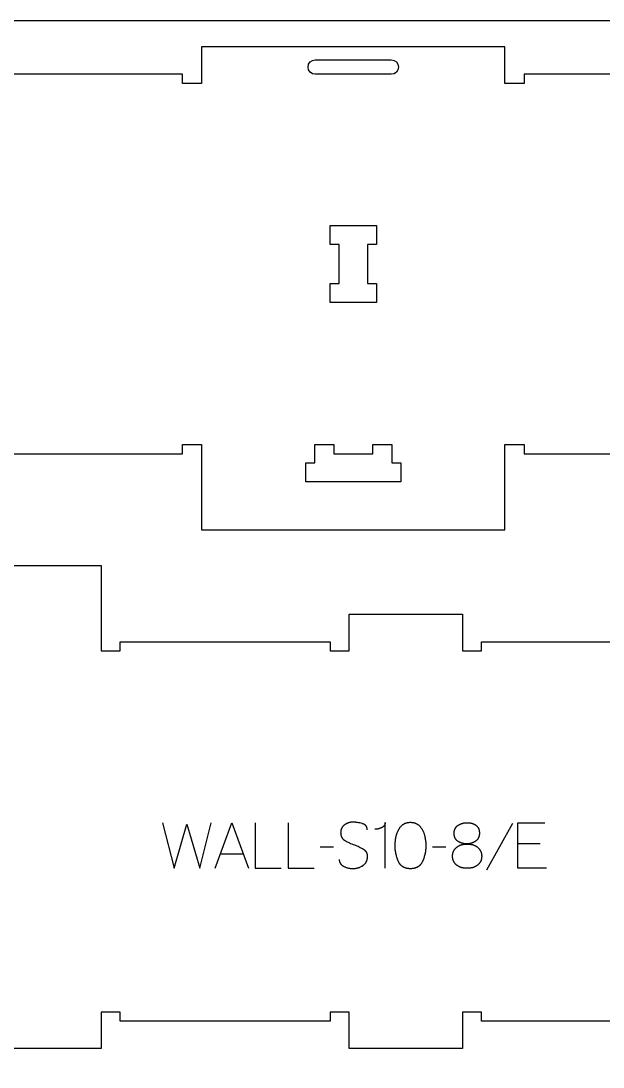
# Model space of a CAD drawing. Extents: x 2032 to 5216, y -10461 to -4867.
# Drawn here: x 2830 to 3213, y -7579 to -6891 of the extents above; entities that cross this region are included whole.
import ezdxf

# ---------------------------------------------------------------- set-up
doc = ezdxf.new("R2010")
doc.units = 0
for name, color, linetype in [('0_SHEET_SPRUCEPLY_2440X122', 1, 'CONTINUOUS'), ('1_ANYTOOL_1MMDEEP_LABELS_S', 2, 'CONTINUOUS'), ('3_ANYTOOL_CUTTHROUGH_INSID', 4, 'CONTINUOUS'), ('4_ANYTOOL_CUTTHROUGH_OUTSI', 5, 'CONTINUOUS')]:
    doc.layers.add(name, color=color, linetype=linetype)

msp = doc.modelspace()

# ---------------------------------------------------------------- linework, layer by layer
at = {"layer": '0_SHEET_SPRUCEPLY_2440X122'}
msp.add_lwpolyline([(2403.91, -6891.21), (2403.91, -8111.21), (4843.91, -8111.21), (4843.91, -6891.21)], close=True, dxfattribs=at)
at = {"layer": '1_ANYTOOL_1MMDEEP_LABELS_S'}
for points in [[(2923.17, -7418.38), (2930.88, -7448.38), (2939.32, -7419.28), (2947.81, -7448.38), (2955.31, -7418.38)], [(2957.88, -7448.38), (2968.77, -7418.38), (2979.82, -7448.38)], [(2984.11, -7418.38), (2984.11, -7448.38), (3001.21, -7448.38)], [(3005.92, -7418.38), (3005.92, -7448.38), (3023.02, -7448.38)], [(3057.91, -7422.97), (3057.91, -7422.78), (3057.9, -7422.69), (3057.9, -7422.6), (3057.89, -7422.51), (3057.88, -7422.42), (3057.87, -7422.33), (3057.86, -7422.24), (3057.85, -7422.15), (3057.83, -7422.07), (3057.81, -7421.98), (3057.8, -7421.9), (3057.78, -7421.82), (3057.75, -7421.74), (3057.73, -7421.66), (3057.71, -7421.58), (3057.68, -7421.5), (3057.65, -7421.42), (3057.62, -7421.35), (3057.59, -7421.27), (3057.56, -7421.2), (3057.52, -7421.12), (3057.49, -7421.05), (3057.45, -7420.98), (3057.41, -7420.91), (3057.37, -7420.84), (3057.33, -7420.77), (3057.28, -7420.71), (3057.24, -7420.64), (3057.19, -7420.58), (3057.14, -7420.51), (3057.09, -7420.45), (3057.04, -7420.39), (3056.99, -7420.33), (3056.93, -7420.27), (3056.87, -7420.21), (3056.81, -7420.15), (3056.75, -7420.1), (3056.69, -7420.04), (3056.63, -7419.99), (3056.56, -7419.93), (3056.5, -7419.88), (3056.43, -7419.83), (3056.36, -7419.78), (3056.29, -7419.73), (3056.22, -7419.68), (3056.14, -7419.63), (3056.07, -7419.59), (3055.99, -7419.54), (3055.91, -7419.5), (3055.83, -7419.45), (3055.75, -7419.41), (3055.58, -7419.33), (3055.4, -7419.25), (3055.22, -7419.18), (3055.03, -7419.11), (3054.83, -7419.04), (3054.63, -7418.98), (3053.82, -7418.76), (3053.02, -7418.57), (3052.24, -7418.41), (3051.47, -7418.28), (3051.09, -7418.22), (3050.71, -7418.17), (3050.34, -7418.13), (3049.97, -7418.1), (3049.6, -7418.07), (3049.24, -7418.05), (3048.88, -7418.04), (3048.52, -7418.04), (3048.33, -7418.04), (3048.14, -7418.05), (3047.94, -7418.06), (3047.75, -7418.07), (3047.56, -7418.08), (3047.37, -7418.1), (3047.19, -7418.13), (3047, -7418.15), (3046.82, -7418.18), (3046.63, -7418.22), (3046.45, -7418.25), (3046.27, -7418.3), (3046.09, -7418.34), (3045.91, -7418.39), (3045.73, -7418.44), (3045.56, -7418.5), (3045.38, -7418.55), (3045.21, -7418.62), (3045.04, -7418.68), (3044.87, -7418.75), (3044.7, -7418.82), (3044.53, -7418.9), (3044.36, -7418.98), (3044.19, -7419.06), (3044.03, -7419.15), (3043.87, -7419.24), (3043.7, -7419.34), (3043.54, -7419.43), (3043.38, -7419.54), (3043.22, -7419.64), (3043.07, -7419.75), (3042.91, -7419.86), (3042.76, -7419.98), (3042.61, -7420.09), (3042.47, -7420.22), (3042.33, -7420.34), (3042.19, -7420.47), (3042.07, -7420.6), (3041.94, -7420.73), (3041.82, -7420.87), (3041.71, -7421.01), (3041.6, -7421.15), (3041.5, -7421.3), (3041.4, -7421.45), (3041.3, -7421.6), (3041.21, -7421.75), (3041.13, -7421.91), (3041.05, -7422.07), (3040.97, -7422.24), (3040.9, -7422.41), (3040.84, -7422.58), (3040.77, -7422.75), (3040.72, -7422.93), (3040.67, -7423.1), (3040.62, -7423.29), (3040.58, -7423.47), (3040.54, -7423.66), (3040.51, -7423.85), (3040.49, -7424.05), (3040.46, -7424.25), (3040.45, -7424.45), (3040.43, -7424.65), (3040.43, -7424.86), (3040.42, -7425.07), (3040.43, -7425.28), (3040.44, -7425.49), (3040.45, -7425.7), (3040.47, -7425.91), (3040.49, -7426.11), (3040.52, -7426.3), (3040.56, -7426.5), (3040.6, -7426.69), (3040.65, -7426.87), (3040.7, -7427.05), (3040.76, -7427.23), (3040.82, -7427.41), (3040.86, -7427.49), (3040.89, -7427.58), (3040.93, -7427.66), (3040.97, -7427.74), (3041.01, -7427.83), (3041.05, -7427.91), (3041.09, -7427.99), (3041.13, -7428.07), (3041.18, -7428.15), (3041.22, -7428.22), (3041.27, -7428.3), (3041.32, -7428.38), (3041.37, -7428.45), (3041.42, -7428.53), (3041.48, -7428.6), (3041.53, -7428.67), (3041.59, -7428.74), (3041.64, -7428.81), (3041.7, -7428.88), (3041.76, -7428.95), (3041.82, -7429.02), (3041.89, -7429.08), (3041.95, -7429.15), (3042.02, -7429.21), (3042.15, -7429.34), (3042.29, -7429.46), (3042.44, -7429.58), (3042.59, -7429.7), (3042.75, -7429.81), (3042.91, -7429.92), (3043.08, -7430.02), (3043.25, -7430.13), (3043.97, -7430.52), (3044.7, -7430.9), (3045.45, -7431.26), (3046.21, -7431.62), (3046.99, -7431.97), (3047.79, -7432.3), (3048.6, -7432.62), (3049.42, -7432.93), (3050.25, -7433.25), (3051.06, -7433.57), (3051.84, -7433.92), (3052.61, -7434.28), (3053.35, -7434.65), (3054.08, -7435.04), (3054.78, -7435.45), (3055.47, -7435.87), (3055.63, -7435.98), (3055.79, -7436.09), (3055.95, -7436.21), (3056.02, -7436.27), (3056.1, -7436.33), (3056.17, -7436.39), (3056.24, -7436.45), (3056.31, -7436.52), (3056.37, -7436.58), (3056.44, -7436.65), (3056.51, -7436.71), (3056.57, -7436.78), (3056.63, -7436.85), (3056.69, -7436.92), (3056.75, -7436.99), (3056.81, -7437.06), (3056.86, -7437.14), (3056.92, -7437.21), (3056.97, -7437.28), (3057.02, -7437.36), (3057.07, -7437.44), (3057.12, -7437.51), (3057.17, -7437.59), (3057.21, -7437.67), (3057.26, -7437.75), (3057.3, -7437.84), (3057.34, -7437.92), (3057.38, -7438), (3057.42, -7438.09), (3057.45, -7438.17), (3057.49, -7438.26), (3057.52, -7438.35), (3057.56, -7438.43), (3057.59, -7438.52), (3057.62, -7438.61), (3057.64, -7438.71), (3057.67, -7438.8), (3057.72, -7438.99), (3057.76, -7439.18), (3057.8, -7439.37), (3057.83, -7439.57), (3057.86, -7439.78), (3057.87, -7439.98), (3057.89, -7440.2), (3057.9, -7440.41), (3057.9, -7440.63), (3057.89, -7440.85), (3057.88, -7441.08), (3057.87, -7441.31), (3057.85, -7441.54), (3057.82, -7441.77), (3057.79, -7441.99), (3057.75, -7442.21), (3057.71, -7442.43), (3057.66, -7442.64), (3057.61, -7442.85), (3057.56, -7443.06), (3057.5, -7443.26), (3057.43, -7443.46), (3057.36, -7443.65), (3057.28, -7443.84), (3057.2, -7444.03), (3057.11, -7444.21), (3057.02, -7444.39), (3056.92, -7444.56), (3056.82, -7444.73), (3056.72, -7444.9), (3056.6, -7445.07), (3056.49, -7445.23), (3056.37, -7445.38), (3056.24, -7445.54), (3056.11, -7445.69), (3055.97, -7445.83), (3055.83, -7445.97), (3055.68, -7446.11), (3055.53, -7446.25), (3055.37, -7446.38), (3055.21, -7446.5), (3055.05, -7446.63), (3054.87, -7446.75), (3054.7, -7446.86), (3054.34, -7447.08), (3053.97, -7447.29), (3053.6, -7447.48), (3053.23, -7447.66), (3052.86, -7447.83), (3052.48, -7447.98), (3052.29, -7448.05), (3052.1, -7448.11), (3051.91, -7448.18), (3051.71, -7448.24), (3051.52, -7448.29), (3051.32, -7448.35), (3051.13, -7448.4), (3050.93, -7448.44), (3050.73, -7448.49), (3050.54, -7448.52), (3050.34, -7448.56), (3050.14, -7448.59), (3049.93, -7448.62), (3049.73, -7448.65), (3049.33, -7448.69), (3048.92, -7448.71), (3048.5, -7448.73), (3048.09, -7448.72), (3047.68, -7448.71), (3047.28, -7448.68), (3046.88, -7448.65), (3046.48, -7448.59), (3046.09, -7448.53), (3045.71, -7448.45), (3045.33, -7448.36), (3044.95, -7448.26), (3044.58, -7448.14), (3044.21, -7448.01), (3043.85, -7447.87), (3043.49, -7447.72), (3043.13, -7447.55), (3042.78, -7447.37), (3042.44, -7447.18), (3042.27, -7447.08), (3042.11, -7446.98), (3041.95, -7446.87), (3041.8, -7446.76), (3041.65, -7446.65), (3041.51, -7446.54), (3041.37, -7446.42), (3041.24, -7446.3), (3041.11, -7446.17), (3040.99, -7446.05), (3040.88, -7445.92), (3040.77, -7445.78), (3040.71, -7445.71), (3040.66, -7445.65), (3040.61, -7445.58), (3040.56, -7445.51), (3040.52, -7445.44), (3040.47, -7445.37), (3040.43, -7445.29), (3040.38, -7445.22), (3040.34, -7445.15), (3040.3, -7445.07), (3040.26, -7445), (3040.22, -7444.92), (3040.18, -7444.85), (3040.15, -7444.77), (3040.11, -7444.69), (3040.08, -7444.61), (3040.05, -7444.54), (3040.02, -7444.46), (3039.99, -7444.37), (3039.96, -7444.29), (3039.91, -7444.13), (3039.87, -7443.96), (3039.83, -7443.79), (3039.79, -7443.62), (3039.76, -7443.44), (3039.74, -7443.26), (3039.72, -7443.08), (3039.71, -7442.89), (3039.7, -7442.7), (3039.7, -7442.51)], [(3069.78, -7448.38), (3069.78, -7418.34), (3069.76, -7418.49), (3069.74, -7418.64), (3069.71, -7418.78), (3069.68, -7418.93), (3069.64, -7419.07), (3069.6, -7419.2), (3069.55, -7419.34), (3069.51, -7419.47), (3069.45, -7419.6), (3069.4, -7419.72), (3069.37, -7419.78), (3069.34, -7419.84), (3069.31, -7419.9), (3069.27, -7419.96), (3069.24, -7420.02), (3069.21, -7420.08), (3069.17, -7420.14), (3069.13, -7420.19), (3069.1, -7420.25), (3069.06, -7420.31), (3069.02, -7420.36), (3068.98, -7420.41), (3068.94, -7420.47), (3068.89, -7420.52), (3068.85, -7420.57), (3068.81, -7420.62), (3068.76, -7420.67), (3068.72, -7420.72), (3068.67, -7420.77), (3068.62, -7420.82), (3068.57, -7420.86), (3068.52, -7420.91), (3068.42, -7421), (3068.31, -7421.09), (3068.2, -7421.17), (3068.08, -7421.25), (3067.96, -7421.33), (3067.84, -7421.41), (3067.71, -7421.48), (3067.58, -7421.55), (3067.45, -7421.62), (3067.31, -7421.69), (3067.17, -7421.75), (3066.88, -7421.86), (3066.59, -7421.97), (3066.31, -7422.07), (3066.03, -7422.17), (3065.75, -7422.26), (3065.47, -7422.33), (3065.19, -7422.41), (3064.92, -7422.47), (3064.65, -7422.53), (3064.38, -7422.58), (3064.11, -7422.62), (3063.84, -7422.65), (3063.58, -7422.68), (3063.31, -7422.7), (3063.05, -7422.71), (3062.8, -7422.71)], [(3153.48, -7418.85), (3136.3, -7449.63)], [(3175.85, -7448.38), (3156.91, -7448.38), (3156.91, -7418.38), (3174.74, -7418.38)], [(3035.67, -7434.5), (3026.88, -7434.58)], [(3109.51, -7434.5), (3100.72, -7434.58)], [(3171.57, -7432.31), (3156.91, -7432.31)], [(2961.35, -7438.83), (2976.27, -7438.83)]]:
    msp.add_lwpolyline(points, dxfattribs=at)
for points in [[(3086.28, -7418.13), (3086.65, -7418.13), (3087.02, -7418.15), (3087.19, -7418.16), (3087.37, -7418.18), (3087.55, -7418.2), (3087.72, -7418.22), (3087.89, -7418.25), (3088.06, -7418.27), (3088.22, -7418.31), (3088.39, -7418.34), (3088.55, -7418.38), (3088.71, -7418.42), (3088.87, -7418.46), (3089.02, -7418.51), (3089.18, -7418.55), (3089.33, -7418.61), (3089.48, -7418.66), (3089.63, -7418.72), (3089.78, -7418.78), (3089.92, -7418.84), (3090.06, -7418.91), (3090.2, -7418.98), (3090.34, -7419.05), (3090.48, -7419.13), (3090.61, -7419.21), (3090.74, -7419.29), (3090.87, -7419.37), (3091, -7419.46), (3091.13, -7419.55), (3091.25, -7419.65), (3091.5, -7419.84), (3091.73, -7420.04), (3091.96, -7420.25), (3092.19, -7420.46), (3092.41, -7420.68), (3092.62, -7420.9), (3092.82, -7421.13), (3093.02, -7421.37), (3093.21, -7421.62), (3093.4, -7421.87), (3093.58, -7422.12), (3093.75, -7422.39), (3093.92, -7422.66), (3094.08, -7422.93), (3094.23, -7423.22), (3094.38, -7423.5), (3094.52, -7423.8), (3094.66, -7424.09), (3094.79, -7424.39), (3094.92, -7424.7), (3095.04, -7425), (3095.15, -7425.31), (3095.26, -7425.63), (3095.36, -7425.94), (3095.46, -7426.26), (3095.55, -7426.58), (3095.64, -7426.91), (3095.72, -7427.24), (3095.8, -7427.57), (3095.87, -7427.9), (3095.99, -7428.58), (3096.09, -7429.26), (3096.19, -7429.94), (3096.26, -7430.6), (3096.33, -7431.25), (3096.38, -7431.89), (3096.41, -7432.53), (3096.43, -7433.15), (3096.44, -7433.77), (3096.43, -7434.38), (3096.41, -7435), (3096.36, -7435.62), (3096.31, -7436.24), (3096.23, -7436.85), (3096.14, -7437.47), (3096.03, -7438.09), (3095.91, -7438.71), (3095.77, -7439.33), (3095.61, -7439.95), (3095.44, -7440.57), (3095.25, -7441.19), (3095.04, -7441.81), (3094.81, -7442.43), (3094.57, -7443.05), (3094.32, -7443.67), (3094.18, -7443.97), (3094.04, -7444.27), (3093.89, -7444.56), (3093.81, -7444.7), (3093.73, -7444.83), (3093.65, -7444.97), (3093.56, -7445.1), (3093.48, -7445.23), (3093.39, -7445.36), (3093.3, -7445.48), (3093.21, -7445.61), (3093.11, -7445.73), (3093.02, -7445.84), (3092.92, -7445.96), (3092.82, -7446.07), (3092.72, -7446.18), (3092.62, -7446.29), (3092.52, -7446.4), (3092.41, -7446.5), (3092.3, -7446.6), (3092.19, -7446.7), (3092.08, -7446.79), (3091.97, -7446.89), (3091.85, -7446.98), (3091.74, -7447.07), (3091.62, -7447.15), (3091.5, -7447.24), (3091.37, -7447.32), (3091.25, -7447.4), (3091.12, -7447.47), (3090.99, -7447.55), (3090.86, -7447.62), (3090.73, -7447.69), (3090.6, -7447.75), (3090.46, -7447.82), (3090.32, -7447.88), (3090.18, -7447.94), (3090.04, -7448), (3089.9, -7448.05), (3089.75, -7448.1), (3089.61, -7448.15), (3089.46, -7448.2), (3089.31, -7448.25), (3089.16, -7448.29), (3089, -7448.33), (3088.69, -7448.4), (3088.37, -7448.46), (3088.04, -7448.52), (3087.7, -7448.56), (3087.36, -7448.6), (3087.01, -7448.62), (3086.65, -7448.63), (3086.28, -7448.64), (3085.92, -7448.63), (3085.56, -7448.62), (3085.21, -7448.6), (3084.87, -7448.56), (3084.54, -7448.52), (3084.21, -7448.46), (3083.89, -7448.4), (3083.74, -7448.36), (3083.58, -7448.33), (3083.43, -7448.29), (3083.28, -7448.24), (3083.13, -7448.2), (3082.98, -7448.15), (3082.83, -7448.1), (3082.69, -7448.05), (3082.55, -7447.99), (3082.41, -7447.93), (3082.27, -7447.87), (3082.13, -7447.81), (3082, -7447.75), (3081.87, -7447.68), (3081.74, -7447.61), (3081.61, -7447.54), (3081.48, -7447.46), (3081.35, -7447.39), (3081.23, -7447.31), (3081.11, -7447.22), (3080.99, -7447.14), (3080.87, -7447.05), (3080.75, -7446.96), (3080.64, -7446.87), (3080.53, -7446.78), (3080.42, -7446.68), (3080.31, -7446.58), (3080.2, -7446.48), (3080.09, -7446.38), (3079.99, -7446.27), (3079.89, -7446.16), (3079.79, -7446.05), (3079.69, -7445.94), (3079.6, -7445.82), (3079.5, -7445.7), (3079.41, -7445.58), (3079.32, -7445.46), (3079.23, -7445.33), (3079.14, -7445.2), (3079.06, -7445.07), (3078.98, -7444.94), (3078.89, -7444.8), (3078.81, -7444.66), (3078.74, -7444.52), (3078.59, -7444.23), (3078.45, -7443.93), (3078.31, -7443.63), (3078.06, -7443), (3077.82, -7442.37), (3077.6, -7441.75), (3077.39, -7441.13), (3077.2, -7440.5), (3077.03, -7439.88), (3076.87, -7439.26), (3076.74, -7438.64), (3076.61, -7438.03), (3076.51, -7437.41), (3076.42, -7436.79), (3076.34, -7436.18), (3076.28, -7435.56), (3076.24, -7434.95), (3076.22, -7434.34), (3076.21, -7433.73), (3076.22, -7433.11), (3076.24, -7432.49), (3076.27, -7431.85), (3076.32, -7431.21), (3076.39, -7430.55), (3076.46, -7429.89), (3076.56, -7429.22), (3076.66, -7428.54), (3076.72, -7428.2), (3076.78, -7427.86), (3076.85, -7427.53), (3076.93, -7427.2), (3077.01, -7426.87), (3077.1, -7426.54), (3077.19, -7426.22), (3077.29, -7425.9), (3077.39, -7425.59), (3077.5, -7425.28), (3077.61, -7424.97), (3077.73, -7424.67), (3077.86, -7424.37), (3077.99, -7424.07), (3078.13, -7423.77), (3078.27, -7423.48), (3078.42, -7423.2), (3078.57, -7422.92), (3078.73, -7422.64), (3078.9, -7422.37), (3079.07, -7422.11), (3079.25, -7421.86), (3079.43, -7421.61), (3079.62, -7421.37), (3079.82, -7421.13), (3080.02, -7420.9), (3080.23, -7420.68), (3080.45, -7420.46), (3080.67, -7420.25), (3080.9, -7420.04), (3081.13, -7419.84), (3081.37, -7419.65), (3081.5, -7419.55), (3081.62, -7419.46), (3081.75, -7419.37), (3081.88, -7419.29), (3082.01, -7419.21), (3082.14, -7419.13), (3082.28, -7419.05), (3082.41, -7418.98), (3082.55, -7418.91), (3082.69, -7418.84), (3082.83, -7418.78), (3082.98, -7418.72), (3083.13, -7418.66), (3083.27, -7418.61), (3083.42, -7418.55), (3083.58, -7418.51), (3083.73, -7418.46), (3083.89, -7418.42), (3084.05, -7418.38), (3084.21, -7418.34), (3084.37, -7418.31), (3084.53, -7418.27), (3084.7, -7418.25), (3084.87, -7418.22), (3085.04, -7418.2), (3085.21, -7418.18), (3085.38, -7418.16), (3085.56, -7418.15), (3085.92, -7418.13)], [(3123.7, -7418.38), (3124.11, -7418.39), (3124.52, -7418.41), (3124.91, -7418.44), (3125.11, -7418.46), (3125.3, -7418.49), (3125.5, -7418.51), (3125.69, -7418.55), (3125.87, -7418.58), (3126.06, -7418.62), (3126.24, -7418.66), (3126.42, -7418.7), (3126.6, -7418.75), (3126.78, -7418.8), (3126.96, -7418.85), (3127.13, -7418.91), (3127.3, -7418.97), (3127.47, -7419.04), (3127.64, -7419.1), (3127.81, -7419.17), (3127.97, -7419.25), (3128.13, -7419.32), (3128.29, -7419.4), (3128.45, -7419.49), (3128.61, -7419.57), (3128.76, -7419.66), (3128.91, -7419.76), (3129.06, -7419.85), (3129.21, -7419.95), (3129.35, -7420.05), (3129.5, -7420.16), (3129.63, -7420.27), (3129.77, -7420.38), (3129.9, -7420.5), (3130.02, -7420.62), (3130.14, -7420.74), (3130.26, -7420.87), (3130.37, -7421), (3130.47, -7421.13), (3130.57, -7421.27), (3130.67, -7421.41), (3130.76, -7421.55), (3130.85, -7421.7), (3130.94, -7421.85), (3131.01, -7422.01), (3131.09, -7422.16), (3131.16, -7422.33), (3131.22, -7422.49), (3131.29, -7422.66), (3131.34, -7422.83), (3131.39, -7423), (3131.44, -7423.18), (3131.48, -7423.36), (3131.52, -7423.55), (3131.56, -7423.74), (3131.59, -7423.93), (3131.61, -7424.13), (3131.63, -7424.32), (3131.65, -7424.53), (3131.66, -7424.73), (3131.67, -7424.94), (3131.67, -7425.15), (3131.67, -7425.38), (3131.66, -7425.6), (3131.65, -7425.82), (3131.63, -7426.04), (3131.6, -7426.25), (3131.58, -7426.45), (3131.54, -7426.66), (3131.51, -7426.86), (3131.46, -7427.05), (3131.42, -7427.25), (3131.36, -7427.44), (3131.31, -7427.62), (3131.24, -7427.8), (3131.18, -7427.98), (3131.1, -7428.15), (3131.02, -7428.33), (3130.94, -7428.49), (3130.85, -7428.66), (3130.76, -7428.82), (3130.66, -7428.97), (3130.56, -7429.12), (3130.45, -7429.27), (3130.34, -7429.42), (3130.22, -7429.56), (3130.1, -7429.7), (3129.97, -7429.83), (3129.84, -7429.96), (3129.7, -7430.09), (3129.56, -7430.21), (3129.41, -7430.33), (3129.25, -7430.44), (3129.1, -7430.55), (3128.93, -7430.66), (3128.77, -7430.77), (3128.61, -7430.87), (3128.44, -7430.97), (3128.28, -7431.06), (3128.11, -7431.15), (3127.94, -7431.24), (3127.77, -7431.32), (3127.6, -7431.4), (3127.43, -7431.48), (3127.25, -7431.55), (3127.08, -7431.62), (3126.9, -7431.69), (3126.72, -7431.76), (3126.54, -7431.82), (3126.36, -7431.87), (3126.18, -7431.93), (3126, -7431.97), (3125.82, -7432.02), (3125.63, -7432.06), (3125.44, -7432.1), (3125.26, -7432.14), (3125.07, -7432.17), (3124.88, -7432.2), (3124.69, -7432.23), (3124.49, -7432.25), (3124.3, -7432.27), (3124.1, -7432.28), (3123.91, -7432.3), (3123.71, -7432.3), (3123.31, -7432.31), (3122.93, -7432.3), (3122.55, -7432.29), (3122.17, -7432.25), (3121.98, -7432.23), (3121.8, -7432.21), (3121.61, -7432.18), (3121.43, -7432.15), (3121.25, -7432.12), (3121.07, -7432.08), (3120.88, -7432.04), (3120.7, -7432), (3120.53, -7431.95), (3120.35, -7431.9), (3120.17, -7431.85), (3119.99, -7431.8), (3119.82, -7431.74), (3119.65, -7431.67), (3119.47, -7431.61), (3119.3, -7431.54), (3119.13, -7431.47), (3118.96, -7431.4), (3118.79, -7431.32), (3118.62, -7431.24), (3118.29, -7431.06), (3117.96, -7430.88), (3117.63, -7430.68), (3117.47, -7430.58), (3117.32, -7430.47), (3117.17, -7430.36), (3117.02, -7430.24), (3116.88, -7430.12), (3116.75, -7430), (3116.69, -7429.94), (3116.62, -7429.87), (3116.56, -7429.81), (3116.5, -7429.74), (3116.44, -7429.68), (3116.38, -7429.61), (3116.32, -7429.54), (3116.26, -7429.47), (3116.21, -7429.4), (3116.16, -7429.32), (3116.1, -7429.25), (3116.05, -7429.18), (3116, -7429.1), (3115.95, -7429.03), (3115.91, -7428.95), (3115.86, -7428.87), (3115.77, -7428.71), (3115.69, -7428.55), (3115.61, -7428.38), (3115.54, -7428.21), (3115.47, -7428.04), (3115.4, -7427.86), (3115.35, -7427.68), (3115.29, -7427.49), (3115.24, -7427.3), (3115.2, -7427.11), (3115.16, -7426.91), (3115.13, -7426.71), (3115.1, -7426.5), (3115.08, -7426.29), (3115.06, -7426.08), (3115.05, -7425.86), (3115.04, -7425.64), (3115.04, -7425.41), (3115.04, -7425.19), (3115.05, -7424.96), (3115.06, -7424.75), (3115.08, -7424.53), (3115.1, -7424.32), (3115.13, -7424.11), (3115.17, -7423.91), (3115.2, -7423.71), (3115.25, -7423.52), (3115.3, -7423.32), (3115.35, -7423.14), (3115.41, -7422.95), (3115.47, -7422.77), (3115.54, -7422.6), (3115.62, -7422.42), (3115.7, -7422.26), (3115.78, -7422.09), (3115.87, -7421.93), (3115.97, -7421.77), (3116.07, -7421.62), (3116.12, -7421.54), (3116.17, -7421.47), (3116.23, -7421.4), (3116.28, -7421.32), (3116.4, -7421.18), (3116.52, -7421.04), (3116.65, -7420.91), (3116.78, -7420.78), (3116.92, -7420.65), (3117.06, -7420.53), (3117.2, -7420.41), (3117.36, -7420.29), (3117.51, -7420.18), (3117.67, -7420.08), (3117.84, -7419.97), (3118.01, -7419.87), (3118.18, -7419.77), (3118.35, -7419.68), (3118.52, -7419.59), (3118.69, -7419.5), (3118.86, -7419.42), (3119.04, -7419.33), (3119.22, -7419.26), (3119.4, -7419.18), (3119.58, -7419.11), (3119.76, -7419.04), (3119.94, -7418.98), (3120.12, -7418.92), (3120.31, -7418.86), (3120.5, -7418.81), (3120.69, -7418.75), (3120.88, -7418.71), (3121.07, -7418.66), (3121.26, -7418.62), (3121.46, -7418.58), (3121.65, -7418.55), (3122.05, -7418.49), (3122.45, -7418.44), (3122.86, -7418.41), (3123.28, -7418.39)], [(3123.57, -7432.4), (3124.1, -7432.41), (3124.62, -7432.43), (3124.88, -7432.45), (3125.13, -7432.47), (3125.38, -7432.5), (3125.63, -7432.53), (3125.87, -7432.57), (3126.11, -7432.61), (3126.34, -7432.66), (3126.58, -7432.71), (3126.81, -7432.76), (3127.03, -7432.82), (3127.25, -7432.88), (3127.47, -7432.95), (3127.69, -7433.02), (3127.9, -7433.1), (3128.11, -7433.17), (3128.32, -7433.26), (3128.52, -7433.35), (3128.72, -7433.44), (3128.92, -7433.54), (3129.11, -7433.64), (3129.3, -7433.74), (3129.48, -7433.85), (3129.67, -7433.97), (3129.85, -7434.09), (3130.02, -7434.21), (3130.2, -7434.34), (3130.37, -7434.47), (3130.53, -7434.6), (3130.69, -7434.74), (3130.85, -7434.89), (3131, -7435.03), (3131.15, -7435.18), (3131.29, -7435.33), (3131.43, -7435.48), (3131.56, -7435.64), (3131.69, -7435.79), (3131.81, -7435.96), (3131.92, -7436.12), (3132.03, -7436.29), (3132.14, -7436.46), (3132.24, -7436.63), (3132.33, -7436.8), (3132.42, -7436.98), (3132.51, -7437.16), (3132.59, -7437.34), (3132.66, -7437.53), (3132.73, -7437.72), (3132.8, -7437.91), (3132.86, -7438.1), (3132.91, -7438.3), (3132.96, -7438.5), (3133, -7438.7), (3133.04, -7438.9), (3133.07, -7439.11), (3133.1, -7439.32), (3133.13, -7439.53), (3133.14, -7439.75), (3133.16, -7439.97), (3133.17, -7440.19), (3133.17, -7440.41), (3133.17, -7440.64), (3133.16, -7440.86), (3133.14, -7441.08), (3133.13, -7441.3), (3133.1, -7441.51), (3133.07, -7441.73), (3133.04, -7441.93), (3133, -7442.14), (3132.96, -7442.34), (3132.91, -7442.54), (3132.86, -7442.74), (3132.8, -7442.94), (3132.73, -7443.13), (3132.66, -7443.32), (3132.59, -7443.5), (3132.51, -7443.68), (3132.42, -7443.86), (3132.33, -7444.04), (3132.24, -7444.22), (3132.14, -7444.39), (3132.03, -7444.56), (3131.92, -7444.72), (3131.81, -7444.88), (3131.69, -7445.04), (3131.56, -7445.2), (3131.43, -7445.35), (3131.29, -7445.51), (3131.15, -7445.65), (3131, -7445.8), (3130.85, -7445.94), (3130.69, -7446.08), (3130.53, -7446.22), (3130.37, -7446.35), (3130.2, -7446.48), (3130.02, -7446.61), (3129.85, -7446.73), (3129.67, -7446.84), (3129.48, -7446.95), (3129.3, -7447.06), (3129.11, -7447.17), (3128.92, -7447.26), (3128.72, -7447.36), (3128.52, -7447.45), (3128.32, -7447.54), (3128.11, -7447.62), (3127.9, -7447.7), (3127.69, -7447.77), (3127.47, -7447.84), (3127.25, -7447.91), (3127.03, -7447.97), (3126.81, -7448.03), (3126.58, -7448.08), (3126.34, -7448.13), (3126.11, -7448.17), (3125.87, -7448.21), (3125.63, -7448.25), (3125.38, -7448.28), (3125.13, -7448.31), (3124.88, -7448.33), (3124.62, -7448.35), (3124.1, -7448.37), (3123.57, -7448.38), (3123.04, -7448.37), (3122.52, -7448.35), (3122.27, -7448.33), (3122.02, -7448.31), (3121.77, -7448.28), (3121.53, -7448.25), (3121.29, -7448.21), (3121.05, -7448.17), (3120.82, -7448.13), (3120.59, -7448.08), (3120.36, -7448.03), (3120.13, -7447.97), (3119.91, -7447.91), (3119.69, -7447.84), (3119.48, -7447.77), (3119.27, -7447.7), (3119.06, -7447.62), (3118.86, -7447.54), (3118.65, -7447.45), (3118.45, -7447.36), (3118.26, -7447.26), (3118.07, -7447.17), (3117.88, -7447.06), (3117.69, -7446.95), (3117.51, -7446.84), (3117.33, -7446.73), (3117.15, -7446.61), (3116.98, -7446.48), (3116.81, -7446.35), (3116.65, -7446.22), (3116.48, -7446.08), (3116.33, -7445.94), (3116.18, -7445.8), (3116.03, -7445.65), (3115.89, -7445.51), (3115.75, -7445.35), (3115.62, -7445.2), (3115.49, -7445.04), (3115.37, -7444.88), (3115.26, -7444.72), (3115.15, -7444.56), (3115.04, -7444.39), (3114.94, -7444.22), (3114.84, -7444.04), (3114.75, -7443.86), (3114.67, -7443.68), (3114.59, -7443.5), (3114.51, -7443.32), (3114.45, -7443.13), (3114.38, -7442.94), (3114.32, -7442.74), (3114.27, -7442.54), (3114.22, -7442.34), (3114.18, -7442.14), (3114.14, -7441.93), (3114.1, -7441.73), (3114.07, -7441.51), (3114.05, -7441.3), (3114.03, -7441.08), (3114.02, -7440.86), (3114.01, -7440.64), (3114.01, -7440.41), (3114.01, -7440.19), (3114.02, -7439.97), (3114.03, -7439.75), (3114.05, -7439.53), (3114.07, -7439.32), (3114.1, -7439.11), (3114.14, -7438.9), (3114.18, -7438.7), (3114.22, -7438.5), (3114.27, -7438.3), (3114.32, -7438.1), (3114.38, -7437.91), (3114.45, -7437.72), (3114.51, -7437.53), (3114.59, -7437.34), (3114.67, -7437.16), (3114.75, -7436.98), (3114.84, -7436.8), (3114.94, -7436.63), (3115.04, -7436.46), (3115.15, -7436.29), (3115.26, -7436.12), (3115.37, -7435.96), (3115.49, -7435.79), (3115.62, -7435.64), (3115.75, -7435.48), (3115.89, -7435.33), (3116.03, -7435.18), (3116.18, -7435.03), (3116.33, -7434.89), (3116.48, -7434.74), (3116.65, -7434.6), (3116.81, -7434.47), (3116.98, -7434.34), (3117.15, -7434.21), (3117.33, -7434.09), (3117.51, -7433.97), (3117.69, -7433.85), (3117.88, -7433.74), (3118.07, -7433.64), (3118.26, -7433.54), (3118.45, -7433.44), (3118.65, -7433.35), (3118.86, -7433.26), (3119.06, -7433.17), (3119.27, -7433.1), (3119.48, -7433.02), (3119.69, -7432.95), (3119.91, -7432.88), (3120.13, -7432.82), (3120.36, -7432.76), (3120.59, -7432.71), (3120.82, -7432.66), (3121.05, -7432.61), (3121.29, -7432.57), (3121.53, -7432.53), (3121.77, -7432.5), (3122.02, -7432.47), (3122.27, -7432.45), (3122.52, -7432.43), (3123.04, -7432.41)]]:
    msp.add_lwpolyline(points, close=True, dxfattribs=at)
at = {"layer": '3_ANYTOOL_CUTTHROUGH_INSID', "color": 4}
msp.add_lwpolyline([(3023.74, -6916.77), (3073.74, -6916.77, -1), (3073.74, -6926.27), (3023.74, -6926.27, -1)], format="xyb", close=True, dxfattribs=at)
for points in [[(3039.49, -7063.82), (3039.49, -7038.32), (3033.49, -7038.32), (3033.49, -7025.82), (3063.99, -7025.82), (3063.99, -7038.32), (3057.99, -7038.32), (3057.99, -7063.82), (3063.99, -7063.82), (3063.99, -7076.32), (3033.49, -7076.32), (3033.49, -7063.82)], [(3061.49, -7175.77), (3061.49, -7169.77), (3073.99, -7169.77), (3073.99, -7181.77), (3079.99, -7181.77), (3079.99, -7194.27), (3017.49, -7194.27), (3017.49, -7181.77), (3023.49, -7181.77), (3023.49, -7169.77), (3035.99, -7169.77), (3035.99, -7175.77)]]:
    msp.add_lwpolyline(points, close=True, dxfattribs=at)
at = {"layer": '4_ANYTOOL_CUTTHROUGH_OUTSI', "color": 5}
for points in [[(3748.49, -6908.27), (3548.99, -6908.27), (3548.99, -6932.27), (3536.49, -6932.27), (3536.49, -6926.27), (3398.49, -6926.27), (3398.49, -6932.27), (3385.99, -6932.27), (3385.99, -6908.27), (3311.49, -6908.27), (3311.49, -6932.27), (3298.99, -6932.27), (3298.99, -6926.27), (3198.74, -6926.27), (3160.99, -6926.27), (3160.99, -6932.27), (3148.49, -6932.27), (3148.49, -6908.27), (2948.99, -6908.27), (2948.99, -6932.27), (2936.49, -6932.27), (2936.49, -6926.27), (2798.49, -6926.27)], [(2798.49, -7175.77), (2936.49, -7175.77), (2936.49, -7169.77), (2948.99, -7169.77), (2948.99, -7225.77), (3148.49, -7225.77), (3148.49, -7169.77), (3160.99, -7169.77), (3160.99, -7175.77), (3198.74, -7175.77), (3298.99, -7175.77), (3298.99, -7169.77), (3311.49, -7169.77), (3311.49, -7193.77), (3385.99, -7193.77), (3385.99, -7169.77), (3398.49, -7169.77), (3398.49, -7175.77), (3536.49, -7175.77), (3536.49, -7169.77), (3548.99, -7169.77), (3548.99, -7225.77), (3748.49, -7225.77)], [(2683.51, -7249.37), (2883.01, -7249.37), (2883.01, -7305.37), (2895.51, -7305.37), (2895.51, -7299.37), (3033.51, -7299.37), (3033.51, -7305.37), (3046.01, -7305.37), (3046.01, -7281.37), (3120.51, -7281.37), (3120.51, -7305.37), (3133.01, -7305.37), (3133.01, -7299.37), (3271.01, -7299.37)], [(3271.01, -7548.87), (3133.01, -7548.87), (3133.01, -7542.87), (3120.51, -7542.87), (3120.51, -7566.87), (3046.01, -7566.87), (3046.01, -7542.87), (3033.51, -7542.87), (3033.51, -7548.87), (2895.51, -7548.87), (2895.51, -7542.87), (2883.01, -7542.87), (2883.01, -7566.87), (2683.51, -7566.87)]]:
    msp.add_lwpolyline(points, dxfattribs=at)

doc.saveas('drawing.dxf')
